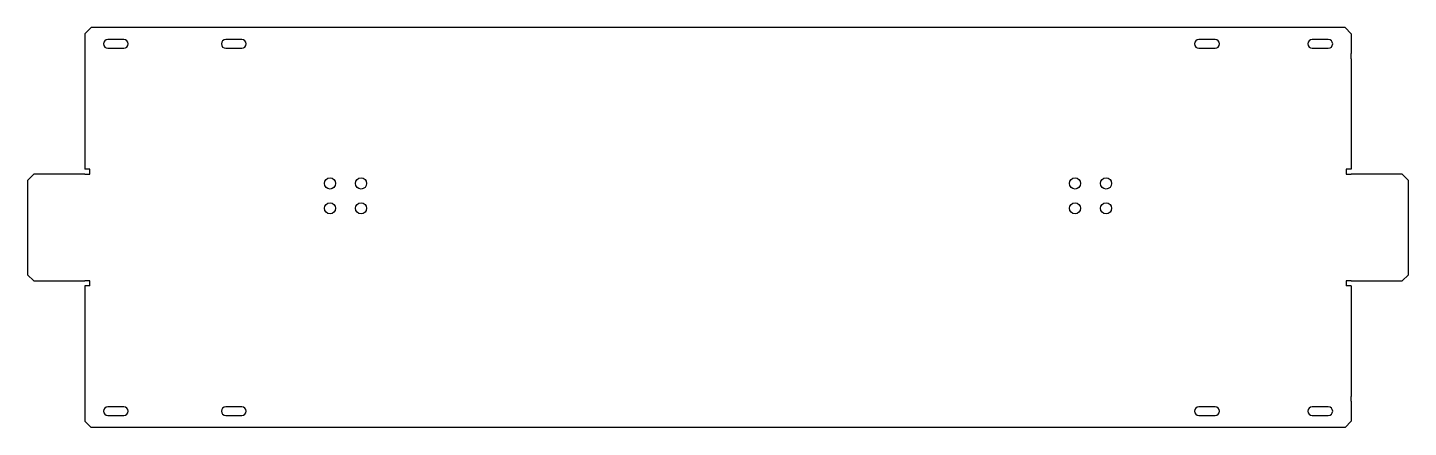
# Model space of a CAD drawing. Header units: millimetres. Extents: x -805 to 307, y 50 to 372.
import ezdxf

# ---------------------------------------------------------------- set-up
doc = ezdxf.new("R2010")
doc.units = ezdxf.units.MM
doc.layers.add('Default', color=7, linetype='Continuous')
doc.layers.add('LONGARINA_1H', color=7, linetype='Continuous')

# ---------------------------------------------------------------- blocks, each defined once
blk = doc.blocks.new('SE')
at = {"layer": 'LONGARINA_1H', "color": 7, "linetype": 'Continuous'}
for p, q in [((-754, 371.9), (-759, 366.9)), ((256, 371.9), (-754, 371.9)), ((261, 366.9), (256, 371.9)), ((-759, 366.9), (-759, 350.9)), ((-727.5, 362.2), (-740.5, 362.2)), ((-632.5, 362.2), (-645.5, 362.2)), ((151.3, 362.2), (138.3, 362.2)), ((242.5, 362.2), (229.5, 362.2)), ((261, 366.9), (261, 350.9)), ((-759, 350.9), (-759, 346.8)), ((-759, 346.8), (-759, 257.8)), ((-740.5, 355.2), (-727.5, 355.2)), ((-645.5, 355.2), (-632.5, 355.2)), ((138.3, 355.2), (151.3, 355.2)), ((229.5, 355.2), (242.5, 355.2)), ((261, 346.8), (261, 350.9)), ((261, 346.8), (261, 257.8)), ((-755, 257.8), (-759, 257.8)), ((-755, 253.8), (-755, 257.8)), ((257, 257.8), (257, 253.8)), ((261, 257.8), (257, 257.8)), ((-800.1, 253.8), (-805.1, 248.8)), ((-805.1, 248.8), (-805.1, 172.8)), ((-759.1, 253.8), (-800.1, 253.8)), ((-759.1, 253.8), (-755, 253.8)), ((257, 253.8), (261, 253.8)), ((302, 253.8), (261, 253.8)), ((307, 248.8), (302, 253.8)), ((307, 172.8), (307, 248.8)), ((-805.1, 172.8), (-800.1, 167.8)), ((-800.1, 167.8), (-759.1, 167.8)), ((-755, 167.8), (-759.1, 167.8)), ((-755, 163.8), (-755, 167.8)), ((257, 167.8), (257, 163.8)), ((261, 167.8), (257, 167.8)), ((261, 167.8), (302, 167.8)), ((302, 167.8), (307, 172.8)), ((-759, 163.8), (-759, 74.8)), ((-755, 163.8), (-759, 163.8)), ((261, 163.8), (257, 163.8)), ((261, 163.8), (261, 74.8)), ((-759, 74.8), (-759, 70.8)), ((-759, 70.8), (-759, 54.8)), ((261, 70.8), (261, 74.8)), ((261, 70.8), (261, 54.8)), ((-727.5, 66.4), (-740.5, 66.4)), ((-740.5, 59.4), (-727.5, 59.4)), ((-632.5, 66.4), (-645.5, 66.4)), ((-645.5, 59.4), (-632.5, 59.4)), ((151.3, 66.4), (138.3, 66.4)), ((138.3, 59.4), (151.3, 59.4)), ((242.5, 66.4), (229.5, 66.4)), ((229.5, 59.4), (242.5, 59.4)), ((-759, 54.8), (-754, 49.8)), ((256, 49.8), (-754, 49.8)), ((256, 49.8), (261, 54.8))]:
    blk.add_line(p, q, dxfattribs=at)
for centre in [(-561.5, 246.3), (-536.5, 246.3), (38.5, 246.3), (63.5, 246.3), (-561.5, 226.3), (-536.5, 226.3), (38.5, 226.3), (63.5, 226.3)]:
    blk.add_circle(centre, 4.5, dxfattribs=at)
for centre, start, end in [((-740.5, 358.7), 90, 270), ((-727.5, 358.7), 270, 90), ((-645.5, 358.7), 90, 270), ((-632.5, 358.7), 270, 90), ((138.3, 358.7), 90, 270), ((151.3, 358.7), 270, 90), ((229.5, 358.7), 90, 270), ((242.5, 358.7), 270, 90), ((-740.5, 62.9), 90, 270), ((-727.5, 62.9), 270, 90), ((-645.5, 62.9), 90, 270), ((-632.5, 62.9), 270, 90), ((138.3, 62.9), 90, 270), ((151.3, 62.9), 270, 90), ((229.5, 62.9), 90, 270), ((242.5, 62.9), 270, 90)]:
    blk.add_arc(centre, 3.5, start, end, dxfattribs=at)

msp = doc.modelspace()

# ---------------------------------------------------------------- block references
at = {"layer": 'Default'}
msp.add_blockref('SE', (0, 0), dxfattribs=at)

doc.saveas('drawing.dxf')
